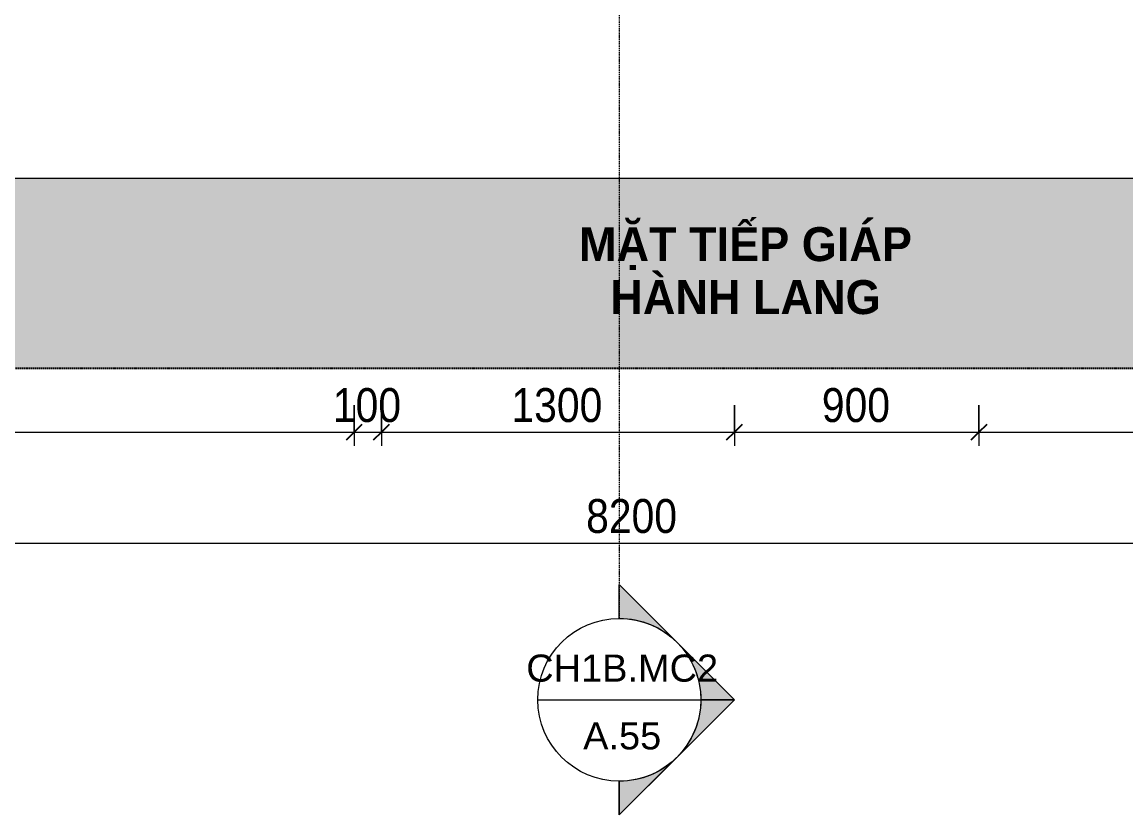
# Model space of a CAD drawing. Header units: millimetres. Extents: x 66631 to 260610, y 416 to 78637.
# Drawn here: x 71005 to 75069, y 33193 to 36114 of the extents above; entities that cross this region are included whole.
import ezdxf

# ---------------------------------------------------------------- set-up
doc = ezdxf.new("R2010")
doc.units = ezdxf.units.MM
for name, pattern in [('Dash - Tight', [4.5, 3, -1.5]), ('Dash Dot 3_16_', [7.9375, 4.7625, -1.5875, 0, -1.5875]), ('Hidden', [7.14375, 4.7625, -2.38125])]:
    doc.linetypes.add(name, pattern=pattern)
for name, color, linetype, lineweight in [('A-ANNO-DIMS', 211, 'Continuous', 9), ('A-ANNO-DIMS-50', 211, 'Continuous', 9), ('A-DETL-GENF-3', 92, 'Dash - Tight', 18), ('A-DETL-GENF-4', 92, 'Hidden', 25), ('A-DETL-THIN', 151, 'Continuous', 18), ('G-ANNO-SYMB', 111, 'Continuous', 9), ('G-ANNO-SYMB-1', 111, 'Dash Dot 3_16_', 18), ('G-ANNO-TEXT-1', 7, 'Continuous', 9)]:
    doc.layers.add(name, color=color, linetype=linetype, lineweight=lineweight)
doc.layers.add('A-DETL-GENF-2', color=7, linetype='Continuous', lineweight=18, transparency=0.2)
doc.styles.add('Arial', font='arial.ttf', dxfattribs={"height": 100})
doc.styles.add('Arial_B', font='arialbd.ttf', dxfattribs={"width": 0.95, "height": 125})
doc.styles.add('UTM Avo', font='', dxfattribs={"width": 0.9, "height": 125})
doc.styles.get('UTM Avo').set_extended_font_data('UTM Avo')
doc.dimstyles.new('1_Dim_chi_tiet_2_5', dxfattribs={"dimscale": 304.8, "dimtxt": 124.912619, "dimasz": 0.19685, "dimexe": 0.164042, "dimexo": 0.0625, "dimgap": 0.016404, "dimtad": 1, "dimdec": 0, "dimrnd": 5, "dimzin": 0, "dimdsep": 46, "dimtxsty": 'UTM Avo', "dimblk1": 'OBLIQUE', "dimblk2": 'OBLIQUE', "dimsah": 1, "dimcen": 0.09, "dimdle": 0.164042, "dimazin": 0, "dimtfac": 1, "dimtdec": 4, "dimtix": 1, "dimtmove": 0, "dimatfit": 3, "dimfxl": 0.328084, "dimfxlon": 1, "dimtvp": 1, "dimtolj": 1, "dimtzin": 0, "dimarcsym": 2})

# ---------------------------------------------------------------- blocks, each defined once
blk = doc.blocks.new('BORDER VIEW - BORDER VIEW-2574538-TKCS_CĂN HỘ LOẠI 1B - MẶT BẰNG')
at = {"layer": 'A-DETL-GENF-4'}
blk.add_line((9756, 0), (150, 0), dxfattribs=at)
blk = doc.blocks.new('DIMBLOCK38-TKCS_CĂN HỘ LOẠI 1B - MẶT BẰNG')
at = {"layer": 'A-ANNO-DIMS-50'}
for p, q in [((69152.6, 34294.4), (69152.6, 34144.4)), ((69152.6, 34194.4), (69152.6, 34294.4)), ((77352.6, 34294.4), (77352.6, 34144.4)), ((77352.6, 34194.4), (77352.6, 34294.4)), ((69152.6, 34194.4), (77352.6, 34194.4))]:
    blk.add_line(p, q, dxfattribs=at)
at = {"layer": 'A-ANNO-DIMS-50', "lineweight": 25}
for p, q in [((69152.6, 34194.4), (69182.6, 34224.4)), ((77352.6, 34194.4), (77382.6, 34224.4)), ((69152.6, 34194.4), (69122.6, 34164.4)), ((77352.6, 34194.4), (77322.6, 34164.4))]:
    blk.add_line(p, q, dxfattribs=at)
at = {"layer": 'A-ANNO-DIMS-50', "color": 0, "insert": (73081.4, 34356.8), "char_height": 125, "width": 410.824, "attachment_point": 1, "line_spacing_factor": 1.110334, "style": 'UTM Avo'}
blk.add_mtext('8200', dxfattribs=at)
blk = doc.blocks.new('_Oblique')
at = {"color": 0, "linetype": 'ByBlock', "lineweight": -2}
blk.add_line((-0.5, -0.5), (0.5, 0.5), dxfattribs=at)
blk = doc.blocks.new('DIMBLOCK41-TKCS_CĂN HỘ LOẠI 1B - MẶT BẰNG')
at = {"layer": 'A-ANNO-DIMS-50'}
for p, q in [((69252.6, 34703.1), (69252.6, 34553.1)), ((69252.6, 34603.1), (69252.6, 34703.1)), ((72227.6, 34703.1), (72227.6, 34553.1)), ((72227.6, 34603.1), (72227.6, 34703.1)), ((69252.6, 34603.1), (72227.6, 34603.1))]:
    blk.add_line(p, q, dxfattribs=at)
at = {"layer": 'A-ANNO-DIMS-50', "lineweight": 25}
for p, q in [((69252.6, 34603.1), (69282.6, 34633.1)), ((72227.6, 34603.1), (72257.6, 34633.1)), ((69252.6, 34603.1), (69222.6, 34573.1)), ((72227.6, 34603.1), (72197.6, 34573.1))]:
    blk.add_line(p, q, dxfattribs=at)
at = {"layer": 'A-ANNO-DIMS-50', "color": 0, "insert": (70568.9, 34765.5), "char_height": 125, "width": 410.824, "attachment_point": 1, "line_spacing_factor": 1.110334, "style": 'UTM Avo'}
blk.add_mtext('2975', dxfattribs=at)
blk = doc.blocks.new('DIMBLOCK42-TKCS_CĂN HỘ LOẠI 1B - MẶT BẰNG')
at = {"layer": 'A-ANNO-DIMS-50'}
for p, q in [((72227.6, 34703.1), (72227.6, 34553.1)), ((72227.6, 34603.1), (72227.6, 34703.1)), ((72327.6, 34703.1), (72327.6, 34553.1)), ((72327.6, 34603.1), (72327.6, 34703.1)), ((72227.6, 34603.1), (72327.6, 34603.1))]:
    blk.add_line(p, q, dxfattribs=at)
at = {"layer": 'A-ANNO-DIMS-50', "lineweight": 25}
for p, q in [((72227.6, 34603.1), (72257.6, 34633.1)), ((72327.6, 34603.1), (72357.6, 34633.1)), ((72227.6, 34603.1), (72197.6, 34573.1)), ((72327.6, 34603.1), (72297.6, 34573.1))]:
    blk.add_line(p, q, dxfattribs=at)
at = {"layer": 'A-ANNO-DIMS-50', "color": 0, "insert": (72149.2, 34765.5), "char_height": 125, "width": 308.118, "attachment_point": 1, "line_spacing_factor": 1.110334, "style": 'UTM Avo'}
blk.add_mtext('100', dxfattribs=at)
blk = doc.blocks.new('DIMBLOCK43-TKCS_CĂN HỘ LOẠI 1B - MẶT BẰNG')
at = {"layer": 'A-ANNO-DIMS-50'}
for p, q in [((72327.6, 34703.1), (72327.6, 34553.1)), ((72327.6, 34603.1), (72327.6, 34703.1)), ((73627.6, 34703.1), (73627.6, 34553.1)), ((73627.6, 34603.1), (73627.6, 34703.1)), ((72327.6, 34603.1), (73627.6, 34603.1))]:
    blk.add_line(p, q, dxfattribs=at)
at = {"layer": 'A-ANNO-DIMS-50', "lineweight": 25}
for p, q in [((72327.6, 34603.1), (72357.6, 34633.1)), ((73627.6, 34603.1), (73657.6, 34633.1)), ((72327.6, 34603.1), (72297.6, 34573.1)), ((73627.6, 34603.1), (73597.6, 34573.1))]:
    blk.add_line(p, q, dxfattribs=at)
at = {"layer": 'A-ANNO-DIMS-50', "color": 0, "insert": (72806.4, 34765.5), "char_height": 125, "width": 410.824, "attachment_point": 1, "line_spacing_factor": 1.110334, "style": 'UTM Avo'}
blk.add_mtext('1300', dxfattribs=at)
blk = doc.blocks.new('DIMBLOCK44-TKCS_CĂN HỘ LOẠI 1B - MẶT BẰNG')
at = {"layer": 'A-ANNO-DIMS-50'}
for p, q in [((73627.6, 34703.1), (73627.6, 34553.1)), ((73627.6, 34603.1), (73627.6, 34703.1)), ((74527.6, 34703.1), (74527.6, 34553.1)), ((74527.6, 34603.1), (74527.6, 34703.1)), ((73627.6, 34603.1), (74527.6, 34603.1))]:
    blk.add_line(p, q, dxfattribs=at)
at = {"layer": 'A-ANNO-DIMS-50', "lineweight": 25}
for p, q in [((73627.6, 34603.1), (73657.6, 34633.1)), ((74527.6, 34603.1), (74557.6, 34633.1)), ((73627.6, 34603.1), (73597.6, 34573.1)), ((74527.6, 34603.1), (74497.6, 34573.1))]:
    blk.add_line(p, q, dxfattribs=at)
at = {"layer": 'A-ANNO-DIMS-50', "color": 0, "insert": (73949.2, 34765.5), "char_height": 125, "width": 308.118, "attachment_point": 1, "line_spacing_factor": 1.110334, "style": 'UTM Avo'}
blk.add_mtext('900', dxfattribs=at)
blk = doc.blocks.new('DIMBLOCK45-TKCS_CĂN HỘ LOẠI 1B - MẶT BẰNG')
at = {"layer": 'A-ANNO-DIMS-50'}
for p, q in [((74527.6, 34703.1), (74527.6, 34553.1)), ((74527.6, 34603.1), (74527.6, 34703.1)), ((77177.6, 34703.1), (77177.6, 34553.1)), ((77177.6, 34603.1), (77177.6, 34703.1)), ((74527.6, 34603.1), (77177.6, 34603.1))]:
    blk.add_line(p, q, dxfattribs=at)
at = {"layer": 'A-ANNO-DIMS-50', "lineweight": 25}
for p, q in [((74527.6, 34603.1), (74557.6, 34633.1)), ((77177.6, 34603.1), (77207.6, 34633.1)), ((74527.6, 34603.1), (74497.6, 34573.1)), ((77177.6, 34603.1), (77147.6, 34573.1))]:
    blk.add_line(p, q, dxfattribs=at)
at = {"layer": 'A-ANNO-DIMS-50', "color": 0, "insert": (75681.4, 34765.5), "char_height": 125, "width": 410.824, "attachment_point": 1, "line_spacing_factor": 1.110334, "style": 'UTM Avo'}
blk.add_mtext('2650', dxfattribs=at)
blk = doc.blocks.new('Section - M_Section Head - Filled-352373-TKCS_CĂN HỘ LOẠI 1B - MẶT BẰNG')
at = {"layer": 'G-ANNO-SYMB'}
h = blk.add_hatch(color=256, dxfattribs=at)
edge = h.paths.add_edge_path()
edge.add_line((-6, 8.485), (-6, 6))
edge.add_arc((-6, 0), 6, 90, 135)
edge.add_line((-10.243, 4.243), (-6, 8.485))
h = blk.add_hatch(color=256, dxfattribs=at)
edge = h.paths.add_edge_path()
edge.add_line((-6, 8.485), (-1.757, 4.243))
edge.add_arc((-6, 0), 6, 45, 90)
edge.add_line((-6, 6), (-6, 8.485))
h = blk.add_hatch(color=256, dxfattribs=at)
edge = h.paths.add_edge_path()
edge.add_line((-14.485, 0), (-10.243, 4.243))
edge.add_arc((-6, 0), 6, 135, 180)
edge.add_line((-12, 0), (-14.485, 0))
h = blk.add_hatch(color=256, dxfattribs=at)
edge = h.paths.add_edge_path()
edge.add_line((2.485, 0), (0, 0))
edge.add_arc((-6, 0), 6, 360, 405)
edge.add_line((-1.757, 4.243), (2.485, 0))
for p, q in [((-6, 8.485), (-14.485, 0)), ((-6, 8.485), (-10.243, 4.243)), ((-6, 8.485), (2.485, 0)), ((-6, 6), (-6, 8.485)), ((-6, 8.485), (-6, 6)), ((-1.757, 4.243), (-6, 8.485)), ((-10.243, 4.243), (-14.485, 0)), ((2.485, 0), (-1.757, 4.243)), ((-14.485, 0), (-12, 0)), ((0, 0), (2.485, 0)), ((-12, 0), (-14.485, 0)), ((0, 0), (2.485, 0))]:
    blk.add_line(p, q, dxfattribs=at)
for start, end in [(360, 180), (90, 135), (45, 90), (135, 180), (360, 45), (180, 360)]:
    blk.add_arc((-6, 0), 6, start, end, dxfattribs=at)

msp = doc.modelspace()

# ---------------------------------------------------------------- hatches: boundary and pattern name
at = {"layer": 'A-DETL-GENF-2'}
h = msp.add_hatch(color=256, dxfattribs=at)
h.paths.add_polyline_path([(73233.5, 34837.4), (78108.6, 34837.4), (78147.4, 34842.5), (78183.6, 34857.5), (78214.7, 34881.3), (78238.5, 34912.4), (78253.5, 34948.5), (78258.6, 34987.4), (78258.6, 46367.4), (78253.5, 46406.3), (78238.5, 46442.4), (78214.7, 46473.5), (78183.6, 46497.4), (78147.4, 46512.3), (78108.6, 46517.4), (68502.6, 46517.4), (68463.7, 46512.3), (68427.6, 46497.4), (68396.5, 46473.5), (68372.7, 46442.4), (68357.7, 46406.3), (68352.6, 46367.4), (68352.6, 34987.4), (68357.7, 34948.5), (68372.7, 34912.4), (68396.5, 34881.3), (68427.6, 34857.5), (68463.7, 34842.5), (68502.6, 34837.4), (73207.6, 34837.4)])
h.paths.add_polyline_path([(69052.6, 35537.4), (69052.6, 35537.4), (69052.6, 39236.9), (68952.6, 39237.4), (68952.6, 40536.9), (69052.6, 40536.9), (69052.6, 43836.9), (68977.6, 43837.4), (68977.6, 44537), (69052.6, 44537.4), (69052.6, 45737.4), (72452.6, 45736.9), (72452.6, 44537.4), (75927.6, 44536.9), (75927.6, 41687.4), (77252.6, 41687.4), (77252.6, 43836.9), (77177.6, 43837), (77177.6, 44536.9), (77527.6, 44536.8), (77527.6, 43836.9), (77452.6, 43836.9), (77452.6, 40536.9), (77527.6, 40536.9), (77527.6, 39236.9), (77452.6, 39236.9), (77452.6, 35537.4), (69252.6, 35537.4)])

# ---------------------------------------------------------------- linework, layer by layer
at = {"layer": 'A-DETL-THIN'}
msp.add_line((77452.6, 35537.4), (69252.6, 35537.4), dxfattribs=at)
at = {"layer": 'G-ANNO-SYMB'}
msp.add_line((72903.6, 33617.1), (73503.6, 33617.1), dxfattribs=at)
at = {"layer": 'G-ANNO-SYMB-1'}
msp.add_line((73203.6, 42425.5), (73203.6, 33917.1), dxfattribs=at)

# ---------------------------------------------------------------- block references
at = {"layer": 'A-DETL-GENF-3'}
msp.add_blockref('BORDER VIEW - BORDER VIEW-2574538-TKCS_CĂN HỘ LOẠI 1B - MẶT BẰNG', (68352.6, 34837.4), dxfattribs=at)
at = {"layer": 'G-ANNO-SYMB', "extrusion": (0, 0, -1), "xscale": 49.99999999999998, "yscale": 49.99999999999998, "zscale": 49.99999999999998, "rotation": 90.00000000000053}
msp.add_blockref('Section - M_Section Head - Filled-352373-TKCS_CĂN HỘ LOẠI 1B - MẶT BẰNG', (-73203.6, 33917.1), dxfattribs=at)

# ---------------------------------------------------------------- texts
at = {"layer": 'G-ANNO-SYMB', "char_height": 100, "attachment_point": 5, "line_spacing_factor": 0.936439, "style": 'Arial'}
for s, insert, width in [('\\pt635,1270,1905,2540,3175,3810,4445,5080,5715,6350,6985,7620,8255,8890,9525,10160,10795,11430,12065,12700,13335,13970,14605,15240,15875,16510,17145,17780,18415,19050,19685,20320;CH1B.MC2', (73214.2, 33733.1), 721), ('\\pt635,1270,1905,2540,3175,3810,4445,5080,5715,6350,6985,7620,8255,8890,9525,10160,10795,11430,12065,12700,13335,13970,14605,15240,15875,16510,17145,17780,18415,19050,19685,20320;A.55', (73214.2, 33483.7), 297.5)]:
    msp.add_mtext(s, dxfattribs=dict(at, insert=insert, width=width))
at = {"layer": 'G-ANNO-TEXT-1', "insert": (73668.1, 35197.4), "char_height": 125, "width": 1350.9, "attachment_point": 5, "line_spacing_factor": 0.936439, "style": 'Arial_B'}
msp.add_mtext('\\pt570,1140,1710,2280,2850,3420,3990,4560,5130,5700,6270,6840,7410,7980,8550,9120,9690,10260,10830,11400,11970,12540,13110,13680,14250,14820,15390,15960,16530,17100,17670,18240;MẶT TIẾP GIÁP\\PHÀNH LANG', dxfattribs=at)

# ---------------------------------------------------------------- dimensions: what is measured, and where the dimension line sits
at = {"layer": 'A-ANNO-DIMS'}
for base, p1, p2, override, picture, middle in [((72227.6, 34603.1), (69252.6, 34703.1), (72227.6, 34703.1), {"dimpost": '<>', "dimfxl": 2975}, 'DIMBLOCK41-TKCS_CĂN HỘ LOẠI 1B - MẶT BẰNG', (70740.1, 34672.8)), ((72327.6, 34603.1), (72227.6, 34703.1), (72327.6, 34703.1), {"dimpost": '<>', "dimfxl": 100}, 'DIMBLOCK42-TKCS_CĂN HỘ LOẠI 1B - MẶT BẰNG', (72277.6, 34672.8)), ((73627.6, 34603.1), (72327.6, 34703.1), (73627.6, 34703.1), {"dimpost": '<>', "dimfxl": 1299.988106}, 'DIMBLOCK43-TKCS_CĂN HỘ LOẠI 1B - MẶT BẰNG', (72977.6, 34672.8)), ((74527.6, 34603.1), (73627.6, 34703.1), (74527.6, 34703.1), {"dimpost": '<>', "dimfxl": 900.011894}, 'DIMBLOCK44-TKCS_CĂN HỘ LOẠI 1B - MẶT BẰNG', (74077.6, 34672.8)), ((77177.6, 34603.1), (74527.6, 34703.1), (77177.6, 34703.1), {"dimpost": '<>', "dimfxl": 2650}, 'DIMBLOCK45-TKCS_CĂN HỘ LOẠI 1B - MẶT BẰNG', (75852.6, 34672.8)), ((77352.6, 34194.4), (69152.6, 34294.4), (77352.6, 34294.4), {"dimpost": '<>', "dimfxl": 8200}, 'DIMBLOCK38-TKCS_CĂN HỘ LOẠI 1B - MẶT BẰNG', (73252.6, 34264.1))]:
    dim = msp.add_linear_dim(base=base, p1=p1, p2=p2, dimstyle='1_Dim_chi_tiet_2_5', override=override, dxfattribs=at)
    dim.commit()
    dim.dimension.update_dxf_attribs({"geometry": picture, "text_midpoint": middle})

doc.saveas('drawing.dxf')
